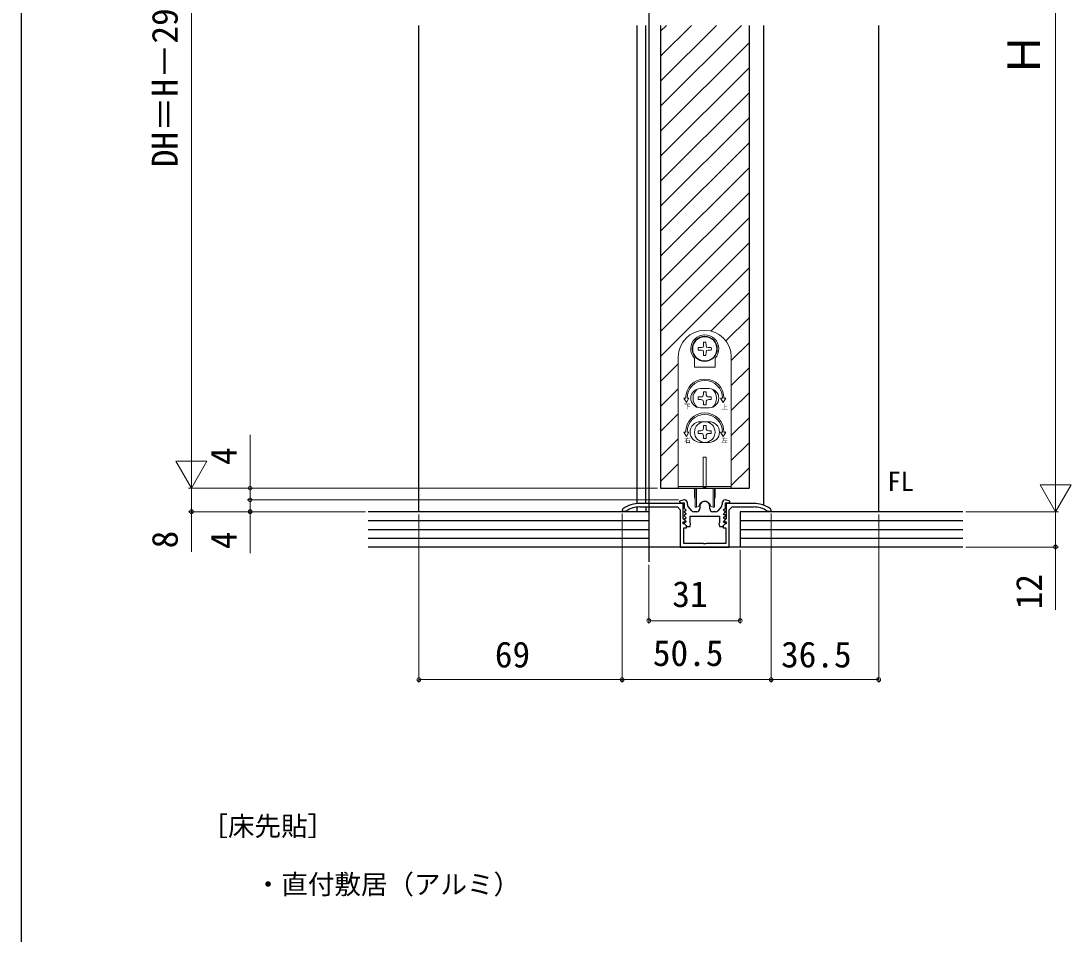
# Model space of a CAD drawing. Units: millimetres, scale not verified. Extents: x -525 to 525, y -783 to 779.
# Drawn here: x -525 to -168.8, y 22.5 to 332.3 of the extents above; entities that cross this region are included whole.
import ezdxf
from ezdxf.enums import TextEntityAlignment as Align

# ---------------------------------------------------------------- set-up
doc = ezdxf.new("R2010")
doc.units = ezdxf.units.MM
doc.header["$LTSCALE"] = 4
for name, color, linetype in [('0-2_USER1', 3, 'Continuous'), ('0-3_YKK_11', 7, 'Continuous'), ('0-5_YKK_12', 2, 'Continuous'), ('0-9_YKK_ZWAK', 7, 'Continuous'), ('0-A_YSS_K', 3, 'Continuous')]:
    doc.layers.add(name, color=color, linetype=linetype)
doc.layers.add('0-6_YKK_13', color=4, linetype='Continuous', lineweight=18)
doc.layers.add('0-8_YKK_D', color=6, linetype='Continuous', lineweight=18)
doc.styles.add('ＭＳ ゴシック', font='')
doc.styles.get('ＭＳ ゴシック').set_extended_font_data('MS Gothic')

msp = doc.modelspace()

# ---------------------------------------------------------------- linework, layer by layer
at = {"layer": '0-3_YKK_11'}
for p, q in [((-298.9, 168.15), (-298.9, 168.766)), ((-297.398, 166.097), (-298.643, 167.481)), ((-294.7, 167.566), (-294.7, 166.766)), ((-291.3, 166.766), (-291.3, 167.566)), ((-287.357, 167.481), (-288.602, 166.097)), ((-287.1, 168.766), (-287.1, 168.15)), ((-295.7, 165.766), (-296.655, 165.766)), ((-289.345, 165.766), (-290.3, 165.766))]:
    msp.add_line(p, q, dxfattribs=at)
for points in [[(-276.5, 168.566), (-285.7, 168.566), (-285.7, 163.366), (-286.334, 162.732), (-286.183, 162.366), (-285.7, 162.366), (-285.7, 161.666), (-286.1, 161.666), (-286.8, 160.966), (-286.8, 160.266), (-285.9, 160.266), (-285.9, 154.966), (-292.542, 154.966), (-292.725, 154.846), (-293.275, 154.846), (-293.458, 154.966), (-300.1, 154.966), (-300.1, 160.266), (-299.2, 160.266), (-299.2, 160.966), (-299.9, 161.666), (-300.3, 161.666), (-300.3, 162.366), (-299.817, 162.366), (-299.666, 162.732), (-300.3, 163.366), (-300.3, 168.566), (-315, 168.566)], [(-299.9, 169.766), (-300, 169.766), (-301.533, 169.275), (-301.453, 168.766), (-300, 168.766), (-300, 166.966), (-299.389, 166.354), (-299.549, 165.966), (-299.912, 165.966), (-300.026, 165.691), (-299.389, 165.054), (-299.549, 164.666), (-299.912, 164.666), (-300.026, 164.391), (-299.389, 163.754), (-299.549, 163.366), (-299.912, 163.366), (-300.026, 163.091), (-299.389, 162.454), (-299.549, 162.066), (-299.912, 162.066), (-300.026, 161.792), (-299, 160.766), (-298, 160.766), (-297.812, 161.73), (-298, 162.008), (-298, 164.266)], [(-298, 164.266), (-288, 164.266), (-288, 162.008), (-288.187, 161.73), (-288, 160.766), (-287, 160.766), (-285.974, 161.792), (-286.088, 162.066), (-286.451, 162.066), (-286.611, 162.454), (-285.974, 163.091), (-286.088, 163.366), (-286.451, 163.366), (-286.611, 163.754), (-285.974, 164.391), (-286.088, 164.666), (-286.451, 164.666), (-286.611, 165.054), (-285.974, 165.691), (-286.088, 165.966), (-286.451, 165.966), (-286.611, 166.354), (-286, 166.966), (-286, 168.766), (-284.547, 168.766), (-284.467, 169.275), (-286, 169.766), (-286.1, 169.766)], [(-320.789, 166.72), (-321, 166.312), (-321, 165.966), (-319.85, 165.966), (-319.69, 166.013)], [(-315, 167.366), (-302.3, 167.366), (-301.3, 166.366), (-301.3, 153.766)], [(-301.3, 153.766), (-284.7, 153.766), (-284.7, 166.366), (-283.7, 167.366), (-276.5, 167.366)], [(-271.81, 166.013), (-271.65, 165.966), (-270.5, 165.966), (-270.5, 166.312), (-270.711, 166.72)]]:
    msp.add_lwpolyline(points, dxfattribs=at)
for centre, radius, start, end in [((-315, 158.566), 10, 90, 125.37654), ((-299.9, 168.766), 1, 0.00001, 89.99999), ((-297.9, 168.15), 1, 180.00001, 221.98721), ((-293, 167.566), 1.7, 359.99999, 180.00001), ((-288.1, 168.15), 1, 318.01279, 359.99999), ((-286.1, 168.766), 1, 90.00001, 179.99999), ((-276.5, 158.566), 10, 54.62346, 90), ((-315, 158.566), 8.8, 89.99999, 122.20423), ((-296.655, 166.766), 1, 221.98723, 270.00001), ((-295.7, 166.766), 1, 270.00001, 359.99999), ((-290.3, 166.766), 1, 180.00001, 269.99999), ((-289.345, 166.766), 1, 269.99999, 318.01277), ((-276.5, 158.566), 8.8, 57.79577, 90.00001)]:
    msp.add_arc(centre, radius, start, end, dxfattribs=at)
at = {"layer": '0-5_YKK_12'}
for p, q in [((-312, 546.266), (-312, 148.766)), ((-390, 165.766), (-390, 330.766)), ((-316, 168.516), (-316, 330.766)), ((-313, 168.566), (-313, 330.766)), ((-308, 330.766), (-308, 173.77)), ((-308, 328.78), (-306.014, 330.766)), ((-308, 320.295), (-297.528, 330.766)), ((-308, 311.81), (-289.043, 330.766)), ((-308, 303.324), (-280.558, 330.766)), ((-278, 330.766), (-278, 173.77)), ((-273, 167.934), (-273, 330.766)), ((-234, 165.766), (-234, 330.766)), ((-308, 294.839), (-278, 324.839)), ((-308, 286.354), (-278, 316.354)), ((-308, 277.868), (-278, 307.868)), ((-308, 269.383), (-278, 299.383)), ((-308, 260.898), (-278, 290.898)), ((-308, 252.413), (-278, 282.413)), ((-308, 243.927), (-278, 273.927)), ((-308, 235.442), (-278, 265.442)), ((-308, 226.957), (-278, 256.957)), ((-308, 218.472), (-278, 248.472)), ((-290.953, 227.034), (-278, 239.986)), ((-285.813, 223.687), (-278, 231.501)), ((-284, 217.016), (-278, 223.016)), ((-308, 209.986), (-302, 215.986)), ((-284, 208.53), (-278, 214.53)), ((-308, 201.501), (-302, 207.501)), ((-284, 200.045), (-278, 206.045)), ((-308, 193.016), (-302, 199.016)), ((-284, 191.56), (-278, 197.56)), ((-308, 184.53), (-302, 190.53)), ((-284, 183.075), (-278, 189.075)), ((-308, 176.045), (-302, 182.045)), ((-284, 174.589), (-278, 180.589)), ((-308, 173.77), (-278, 173.77)), ((-316, 165.766), (-316, 167.309)), ((-313, 167.366), (-313, 165.766))]:
    msp.add_line(p, q, dxfattribs=at)
at = {"layer": '0-6_YKK_13'}
for p, q in [((-293.419, 222.144), (-293.568, 221.588)), ((-293.4, 223.234), (-293.419, 222.144)), ((-292.6, 223.234), (-292.581, 222.144)), ((-292.581, 222.144), (-292.432, 221.588)), ((-291.876, 221.439), (-292.432, 221.588)), ((-290.786, 221.42), (-291.876, 221.439)), ((-302, 218.27), (-302, 181.27)), ((-296.5, 214.82), (-296.5, 217.808)), ((-291.876, 220.601), (-292.432, 220.452)), ((-290.786, 220.62), (-291.876, 220.601)), ((-289.5, 214.82), (-289.5, 217.808)), ((-284, 181.27), (-284, 218.27)), ((-296.5, 214.82), (-289.5, 214.82)), ((-291.5, 207.52), (-294.5, 207.52)), ((-300.116, 204.27), (-299.5, 204.27)), ((-299.25, 202.77), (-300.116, 204.27)), ((-299.25, 202.77), (-298.384, 204.27)), ((-299, 204.27), (-298.384, 204.27)), ((-294.32, 204.71), (-295.2, 204.71)), ((-295.2, 204.71), (-295.2, 203.83)), ((-295.2, 203.83), (-294.32, 203.83)), ((-293.44, 206.47), (-293.44, 205.59)), ((-292.56, 206.47), (-293.44, 206.47)), ((-292.56, 205.59), (-292.56, 206.47)), ((-290.8, 204.71), (-291.68, 204.71)), ((-291.68, 203.83), (-290.8, 203.83)), ((-290.8, 203.83), (-290.8, 204.71)), ((-287, 204.27), (-287.616, 204.27)), ((-286.75, 202.77), (-287.616, 204.27)), ((-291.5, 201.02), (-294.5, 201.02)), ((-293.44, 202.95), (-293.44, 202.07)), ((-293.44, 202.07), (-292.56, 202.07)), ((-292.56, 202.07), (-292.56, 202.95)), ((-294.5, 196.27), (-291.5, 196.27)), ((-300.116, 192.77), (-299.5, 192.77)), ((-299.25, 191.27), (-300.116, 192.77)), ((-299.25, 191.27), (-298.384, 192.77)), ((-299, 192.77), (-298.384, 192.77)), ((-294.32, 193.21), (-295.2, 193.21)), ((-295.2, 193.21), (-295.2, 192.33)), ((-293.44, 194.97), (-293.44, 194.09)), ((-292.56, 194.97), (-293.44, 194.97)), ((-292.56, 194.09), (-292.56, 194.97)), ((-290.8, 193.21), (-291.68, 193.21)), ((-290.8, 192.33), (-290.8, 193.21)), ((-286.75, 191.27), (-287.616, 192.77)), ((-287, 192.77), (-287.616, 192.77)), ((-286.75, 191.27), (-285.884, 192.77)), ((-285.884, 192.77), (-286.5, 192.77)), ((-295.2, 192.33), (-294.32, 192.33)), ((-294.5, 189.27), (-291.5, 189.27)), ((-293.44, 191.45), (-293.44, 190.57)), ((-293.44, 190.57), (-292.56, 190.57)), ((-292.56, 190.57), (-292.56, 191.45)), ((-291.68, 192.33), (-290.8, 192.33)), ((-293.5, 184.27), (-292.5, 184.27)), ((-293.5, 174.07), (-293.5, 184.27)), ((-292.5, 184.27), (-292.5, 174.07)), ((-302, 181.27), (-302, 173.77)), ((-302, 174.27), (-284, 174.27)), ((-296.5, 170.521), (-296.5, 173.77)), ((-296.25, 167.27), (-296.25, 173.77)), ((-295.85, 167.27), (-295.85, 173.77)), ((-292.5, 174.07), (-293.5, 174.07)), ((-290.15, 167.27), (-290.15, 173.77)), ((-289.5, 173.77), (-289.5, 170.521)), ((-296.252, 170.226), (-296.25, 170.226)), ((-296.25, 170.27), (-296.25, 167.27)), ((-295.85, 167.27), (-295.23, 167.495)), ((-290.15, 167.27), (-290.77, 167.495)), ((-289.75, 167.27), (-289.75, 170.27)), ((-289.75, 170.226), (-289.748, 170.226)), ((-295.85, 167.27), (-296.25, 167.27))]:
    msp.add_line(p, q, dxfattribs=at)
for points in [[(-295.214, 221.42), (-294.124, 221.439), (-293.568, 221.588)], [(-295.214, 220.62), (-294.124, 220.601), (-293.568, 220.452)], [(-293.4, 218.805), (-293.419, 219.895), (-293.568, 220.452)], [(-292.6, 218.805), (-292.581, 219.895), (-292.432, 220.452)], [(-286.75, 202.77), (-285.884, 204.27), (-286.5, 204.27)], [(-284, 181.27), (-284, 173.77), (-302, 173.77)], [(-289.75, 173.77), (-289.75, 167.27), (-290.15, 167.27)]]:
    msp.add_lwpolyline(points, dxfattribs=at)
for centre, radius in [((-293, 221.02), 4.25), ((-293, 221.02), 4.1), ((-293, 192.77), 3.5)]:
    msp.add_circle(centre, radius, dxfattribs=at)
for centre, radius, start, end in [((-293, 218.27), 9, 0, 180), ((-293, 221.02), 4.75, 317.4631, 222.5369), ((-293, 221.02), 2.25, 169.75965, 190.24035), ((-293, 221.02), 2.25, 79.75965, 100.24035), ((-293, 221.02), 2.25, 349.75965, 10.24035), ((-293, 221.02), 2.25, 259.75965, 280.24035), ((-293, 204.27), 6.5, 0, 180), ((-293, 204.27), 6, 0, 180), ((-294.5, 204.27), 3.25, 90, 270), ((-293, 204.27), 4, 129.83844, 230.16156), ((-291.5, 204.27), 3.25, 270, 90), ((-293, 204.27), 4, 309.83844, 50.16156), ((-294.32, 205.59), 0.88, 270, 0), ((-294.32, 202.95), 0.88, 0, 90), ((-291.68, 205.59), 0.88, 180, 270), ((-291.68, 202.95), 0.88, 90, 180), ((-293, 192.77), 6.5, 0, 180), ((-293, 192.77), 6, 0, 180), ((-294.5, 192.77), 3.5, 90, 270), ((-291.5, 192.77), 3.5, 270, 90), ((-294.32, 194.09), 0.88, 270, 0), ((-291.68, 194.09), 0.88, 180, 270), ((-294.32, 191.45), 0.88, 0, 90), ((-291.68, 191.45), 0.88, 90, 180), ((-296.2, 170.521), 0.3, 180, 260), ((-295.401, 167.965), 0.5, 290, 343.84988), ((-293, 167.27), 2, 16.15012, 163.84988), ((-290.599, 167.965), 0.5, 196.15012, 250), ((-289.8, 170.521), 0.3, 280, 0)]:
    msp.add_arc(centre, radius, start, end, dxfattribs=at)
at = {"layer": '0-8_YKK_D'}
for p, q in [((-174, 488.266), (-174, 176.266)), ((-467.195, 467.266), (-467.195, 184.27)), ((-467.195, 173.77), (-467.195, 191.956)), ((-447.213, 191.791), (-447.213, 173.77)), ((-467.195, 173.77), (-472.445, 182.863)), ((-461.945, 182.863), (-472.445, 182.863)), ((-467.195, 173.77), (-461.945, 182.863)), ((-174, 165.766), (-174, 183.953)), ((-174, 165.766), (-179.25, 174.86)), ((-168.75, 174.86), (-179.25, 174.86)), ((-174, 165.766), (-168.75, 174.86)), ((-310, 173.77), (-468.195, 173.77)), ((-309, 173.77), (-468.195, 173.77)), ((-310, 173.77), (-448.213, 173.77)), ((-447.213, 173.77), (-447.213, 169.766)), ((-301.9, 169.766), (-448.213, 169.766)), ((-301.9, 169.766), (-448.213, 169.766)), ((-408.141, 165.766), (-468.195, 165.766)), ((-409.141, 165.766), (-448.213, 165.766)), ((-390, 164.766), (-390, 107.766)), ((-321, 165.166), (-321, 107.766)), ((-321, 165.166), (-321, 107.766)), ((-270.5, 165.166), (-270.5, 107.766)), ((-270.5, 165.166), (-270.5, 107.766)), ((-234, 164.766), (-234, 107.766)), ((-204.45, 165.766), (-173, 165.766)), ((-204.45, 165.766), (-173, 165.766)), ((-204.45, 153.766), (-173, 153.766)), ((-281, 152.766), (-281, 127.766)), ((-312, 147.766), (-312, 127.766)), ((-312, 128.766), (-281, 128.766)), ((-321, 108.766), (-390, 108.766)), ((-321, 108.766), (-270.5, 108.766)), ((-270.5, 108.766), (-234, 108.766))]:
    msp.add_line(p, q, dxfattribs=at)
for points in [[(-467.195, 173.77), (-467.195, 165.766), (-467.195, 152.125)], [(-447.213, 169.766), (-447.213, 165.766), (-447.213, 151.648)], [(-174, 165.766), (-174, 153.766), (-174, 132.489)]]:
    msp.add_lwpolyline(points, dxfattribs=at)
for centre in [(-447.213, 173.77), (-447.213, 169.766), (-447.213, 169.766), (-467.195, 165.766), (-447.213, 165.766), (-174, 153.766), (-312, 128.766), (-281, 128.766), (-390, 108.766), (-321, 108.766), (-321, 108.766), (-270.5, 108.766), (-270.5, 108.766), (-234, 108.766)]:
    msp.add_circle(centre, 0.637, dxfattribs=at)
at = {"layer": '0-9_YKK_ZWAK'}
msp.add_line((-525, 746.6), (-525, -783.4), dxfattribs=at)
at = {"layer": '0-A_YSS_K'}
for p, q in [((-312, 165.766), (-407.213, 165.766)), ((-312, 165.766), (-312, 153.766)), ((-205.45, 165.766), (-281, 165.766)), ((-281, 165.766), (-281, 153.766)), ((-407.213, 162.766), (-312, 162.766)), ((-281, 162.766), (-205.45, 162.766)), ((-407.213, 159.766), (-312, 159.766)), ((-407.213, 156.766), (-312, 156.766)), ((-281, 159.766), (-205.45, 159.766)), ((-281, 156.766), (-205.45, 156.766)), ((-205.45, 153.766), (-407.213, 153.766))]:
    msp.add_line(p, q, dxfattribs=at)

# ---------------------------------------------------------------- texts
at = {"layer": '0-2_USER1', "style": 'ＭＳ ゴシック'}
for s, p in [('FL', (-231.023, 170.766)), ('［床先貼］', (-463.772, 53.769)), ('・直付敷居（アルミ）', (-445.67, 34.025))]:
    msp.add_text(s, height=6.598, dxfattribs=at).set_placement(p, align=Align.BOTTOM_LEFT)
at = {"layer": '0-6_YKK_13', "style": 'ＭＳ ゴシック'}
for s, p in [('下', (-300.029, 200.226)), ('上', (-287.355, 200.057)), ('右', (-299.921, 188.702)), ('左', (-287.379, 188.665))]:
    msp.add_text(s, height=1.558, dxfattribs=at).set_placement(p, align=Align.BOTTOM_LEFT)
at = {"layer": '0-8_YKK_D', "style": 'ＭＳ ゴシック'}
for s, height, p in [('DH＝H－29', 8.798, (-469.195, 282.643)), ('Ｈ', 11, (-176, 313.313)), ('4', 8.798, (-449.213, 181.609)), ('8', 8.798, (-469.195, 153.307)), ('4', 8.798, (-449.213, 153.035)), ('12', 8.798, (-176, 132.648))]:
    msp.add_text(s, height=height, rotation=90, dxfattribs=at).set_placement(p, align=Align.BOTTOM_LEFT)
for s, p in [('31', (-304.034, 130.766)), ('69', (-364.227, 110.266)), ('50.5', (-310.614, 110.766)), ('36.5', (-267.114, 110.266))]:
    msp.add_text(s, height=8.798, dxfattribs=at).set_placement(p, align=Align.BOTTOM_LEFT)

doc.saveas('drawing.dxf')
